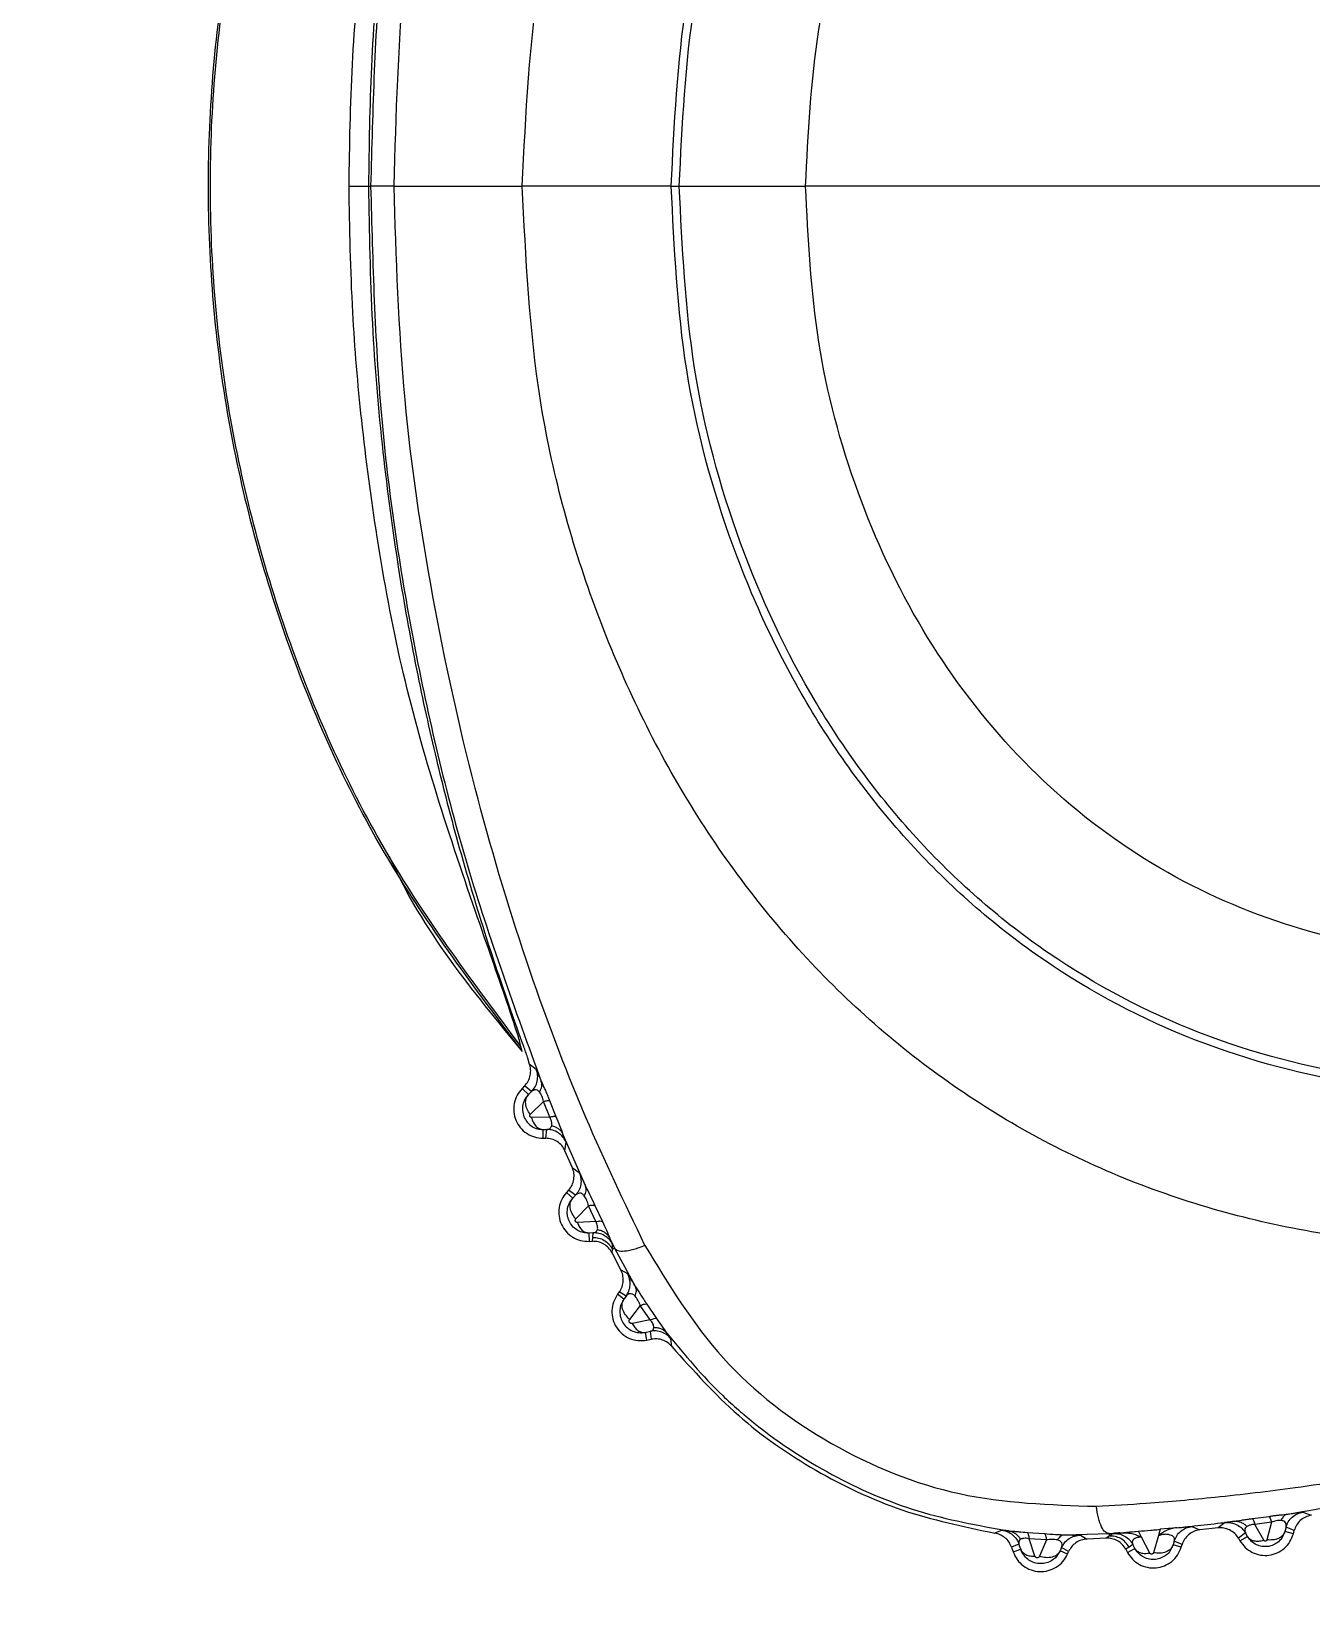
# Model space of a CAD drawing. Extents: x -2 to 78, y -19 to 124.
# Drawn here: x 71.28 to 72.489, y 52.354 to 53.843 of the extents above; entities that cross this region are included whole.
import ezdxf

# ---------------------------------------------------------------- set-up
doc = ezdxf.new("R2010")
doc.units = 0
doc.header["$MEASUREMENT"] = 0
doc.layers.add('1', color=4, linetype='Continuous')
doc.layers.add('GEOMETRY', color=2, linetype='Continuous', lineweight=25)

# ---------------------------------------------------------------- blocks, each defined once
blk = doc.blocks.new('2026 BEAM 220')
at = {"layer": 'GEOMETRY'}
for p, q in [((73.5788, 53.6975), (73.5805, 53.6975)), ((73.8643, 53.6975), (73.8719, 53.6975)), ((73.8719, 53.6975), (73.9912, 53.6975)), ((73.7236, 52.8806), (73.7224, 52.8855)), ((73.7302, 52.8695), (73.7289, 52.8744)), ((73.7303, 52.8691), (73.7302, 52.8695)), ((73.7303, 52.8691), (73.7368, 52.8639)), ((73.7259, 52.8481), (73.7236, 52.8458)), ((73.7295, 52.84), (73.7236, 52.8458)), ((73.7324, 52.8428), (73.7259, 52.8481)), ((73.7324, 52.8428), (73.7295, 52.84)), ((73.7436, 52.8334), (73.7311, 52.8212)), ((73.7497, 52.8187), (73.7436, 52.8334)), ((73.7494, 52.8343), (73.7555, 52.8194)), ((73.7497, 52.8187), (73.7323, 52.8185)), ((73.7432, 52.807), (73.7469, 52.8071)), ((73.7432, 52.807), (73.7432, 52.7988)), ((73.7432, 52.7988), (73.7459, 52.7988)), ((73.7459, 52.7988), (73.7469, 52.8071)), ((73.7621, 52.8024), (73.7835, 52.7534)), ((73.764, 52.7869), (73.765, 52.7952)), ((73.771, 52.771), (73.764, 52.7869)), ((73.771, 52.771), (73.7774, 52.7663)), ((73.7674, 52.7497), (73.7655, 52.7477)), ((73.7739, 52.7449), (73.7674, 52.7497)), ((73.7713, 52.7423), (73.7655, 52.7477)), ((73.7713, 52.7423), (73.7739, 52.7449)), ((73.7861, 52.7351), (73.7742, 52.7226)), ((73.793, 52.7201), (73.7861, 52.7351)), ((73.7923, 52.7353), (73.7993, 52.7202)), ((73.793, 52.7201), (73.7757, 52.7193)), ((73.7905, 52.7095), (73.7865, 52.7093)), ((73.7865, 52.7093), (73.7868, 52.7014)), ((73.79, 52.7015), (73.7903, 52.7051)), ((73.7903, 52.7051), (73.7905, 52.7095)), ((73.8064, 52.7043), (73.8108, 52.6951)), ((73.7868, 52.7014), (73.79, 52.7015)), ((73.8084, 52.6906), (73.8087, 52.6941)), ((73.8166, 52.6747), (73.8084, 52.6906)), ((73.8087, 52.6941), (73.809, 52.6985)), ((73.8087, 52.6941), (73.8108, 52.6951)), ((73.8108, 52.6951), (73.8306, 52.6586)), ((73.8166, 52.6747), (73.823, 52.671)), ((73.8152, 52.6537), (73.8136, 52.6515)), ((73.8197, 52.647), (73.8136, 52.6515)), ((73.8217, 52.6497), (73.8152, 52.6537)), ((73.8217, 52.6497), (73.8197, 52.647)), ((73.8351, 52.641), (73.825, 52.6277)), ((73.8443, 52.6273), (73.8351, 52.641)), ((73.8413, 52.6422), (73.8504, 52.6288)), ((73.8443, 52.6273), (73.8274, 52.6239)), ((73.8397, 52.6155), (73.8447, 52.6166)), ((73.8397, 52.6155), (73.8411, 52.6081)), ((73.8458, 52.6091), (73.8447, 52.6166)), ((73.8411, 52.6081), (73.8458, 52.6091)), ((73.865, 52.6021), (73.864, 52.6094)), ((74.3871, 52.436), (74.3805, 52.431)), ((74.4129, 52.4398), (74.4287, 52.4419)), ((74.4309, 52.4364), (74.4153, 52.4343)), ((74.4309, 52.4364), (74.4266, 52.4197)), ((74.4607, 52.446), (74.4685, 52.4429)), ((74.4689, 52.443), (74.4685, 52.4429)), ((74.1767, 52.4288), (74.1699, 52.426)), ((74.2003, 52.4267), (74.2166, 52.4256)), ((74.2186, 52.4197), (74.2021, 52.4208)), ((74.2076, 52.4044), (74.2021, 52.4208)), ((74.2362, 52.4245), (74.2776, 52.4256)), ((74.2506, 52.4241), (74.257, 52.4205)), ((74.2749, 52.4213), (74.257, 52.4205)), ((74.2778, 52.4233), (74.2749, 52.4213)), ((74.2776, 52.4256), (74.2778, 52.4233)), ((74.2814, 52.4257), (74.2778, 52.4233)), ((74.2879, 52.4264), (74.2885, 52.4265)), ((74.2885, 52.4265), (74.3055, 52.4278)), ((74.3055, 52.4278), (74.3226, 52.4293)), ((74.3084, 52.4222), (74.3055, 52.4278)), ((74.316, 52.4073), (74.3084, 52.4222)), ((74.3244, 52.4237), (74.3196, 52.4076)), ((74.3226, 52.4293), (74.326, 52.4297)), ((74.326, 52.4297), (74.3244, 52.4237)), ((74.3416, 52.4312), (74.326, 52.4297)), ((74.3559, 52.4323), (74.3632, 52.4291)), ((74.3805, 52.431), (74.3632, 52.4291)), ((74.4065, 52.4262), (74.3998, 52.4213)), ((74.3998, 52.4213), (74.4012, 52.4189)), ((74.4012, 52.4189), (74.4083, 52.423)), ((74.4083, 52.423), (74.4065, 52.4262)), ((74.4237, 52.4193), (74.4153, 52.4343)), ((74.4437, 52.4276), (74.4407, 52.4213)), ((74.4447, 52.4316), (74.4437, 52.4276)), ((74.4517, 52.4255), (74.4437, 52.4276)), ((74.4525, 52.4286), (74.4447, 52.4316)), ((74.4517, 52.4255), (74.4525, 52.4286)), ((74.1926, 52.4157), (74.1855, 52.4129)), ((74.1855, 52.4129), (74.1871, 52.4084)), ((74.1871, 52.4084), (74.1942, 52.4108)), ((74.1942, 52.4108), (74.1926, 52.4157)), ((74.2186, 52.4197), (74.2121, 52.4042)), ((74.2315, 52.4093), (74.227, 52.4028)), ((74.2328, 52.4124), (74.2315, 52.4093)), ((74.2384, 52.4063), (74.2315, 52.4093)), ((74.2395, 52.4087), (74.2328, 52.4124)), ((74.2384, 52.4063), (74.2395, 52.4087)), ((74.2965, 52.4128), (74.2935, 52.4108)), ((74.2935, 52.4108), (74.295, 52.4079)), ((74.295, 52.4079), (74.302, 52.4116)), ((74.3002, 52.4153), (74.2965, 52.4128)), ((74.302, 52.4116), (74.3002, 52.4153)), ((74.3382, 52.415), (74.3346, 52.4084)), ((74.3392, 52.4185), (74.3382, 52.415)), ((74.3457, 52.4127), (74.3382, 52.415)), ((74.3465, 52.4153), (74.3392, 52.4185)), ((74.3457, 52.4127), (74.3465, 52.4153))]:
    blk.add_line(p, q, dxfattribs=at)
for points, knots in [([(73.7237, 53.6975), (73.727, 53.7654), (73.7335, 53.9004), (73.7864, 54.0952), (73.8703, 54.2742), (73.9864, 54.4301), (74.1313, 54.5561), (74.3007, 54.6453), (74.4869, 54.6944), (74.6822, 54.7038), (74.8792, 54.6748), (75.0708, 54.6099), (75.25, 54.5129), (75.41, 54.388), (75.5439, 54.2388), (75.6447, 54.0703), (75.7113, 53.8879), (75.7199, 53.7607), (75.7242, 53.6975)], [0, 0, 0, 0, 0.064638, 0.128652, 0.191528, 0.253029, 0.313363, 0.373321, 0.433986, 0.495948, 0.559248, 0.623536, 0.688243, 0.752741, 0.816423, 0.878848, 0.939909, 1, 1, 1, 1]), ([(73.6026, 53.6975), (73.6046, 53.7648), (73.6085, 53.8947), (73.6365, 54.0844), (73.675, 54.2613), (73.7239, 54.4255), (73.7781, 54.5704), (73.8199, 54.6575), (73.8391, 54.6976)], [0, 0, 0, 0, 0.194123, 0.375326, 0.553698, 0.717107, 0.869983, 1, 1, 1, 1]), ([(73.8643, 53.6975), (73.8671, 53.7557), (73.8726, 53.8714), (73.9178, 54.0384), (73.9895, 54.1918), (74.0888, 54.3254), (74.2127, 54.4334), (74.3578, 54.5097), (74.5173, 54.5516), (74.6845, 54.5595), (74.8533, 54.5345), (75.0174, 54.4787), (75.1711, 54.3956), (75.3082, 54.2885), (75.4231, 54.1609), (75.5095, 54.0166), (75.5667, 53.8605), (75.5741, 53.7516), (75.5778, 53.6975)], [0, 0, 0, 0, 0.064677, 0.128726, 0.191618, 0.253103, 0.313385, 0.373279, 0.433903, 0.49586, 0.559185, 0.62351, 0.688256, 0.752792, 0.816505, 0.878937, 0.939969, 1, 1, 1, 1]), ([(73.7419, 54.5433), (73.7172, 54.4758), (73.6678, 54.3406), (73.6184, 54.1293), (73.5863, 53.9147), (73.5824, 53.7699), (73.5805, 53.6975)], [0, 0, 0, 0, 0.249231, 0.499142, 0.749419, 1, 1, 1, 1]), ([(73.8719, 53.6975), (73.8747, 53.7552), (73.8801, 53.8699), (73.9249, 54.0354), (73.9959, 54.1874), (74.0943, 54.3198), (74.2171, 54.4268), (74.3609, 54.5024), (74.5189, 54.5439), (74.6846, 54.5517), (74.8518, 54.5269), (75.0145, 54.4717), (75.1668, 54.3892), (75.3028, 54.2831), (75.4166, 54.1566), (75.5023, 54.0137), (75.559, 53.859), (75.5663, 53.7511), (75.57, 53.6975)], [0, 0, 0, 0, 0.06468, 0.128735, 0.191634, 0.253118, 0.313391, 0.373269, 0.433886, 0.495846, 0.559178, 0.623509, 0.688256, 0.752797, 0.816517, 0.878954, 0.939983, 1, 1, 1, 1]), ([(73.5788, 53.6975), (73.5793, 53.7351), (73.5804, 53.8117), (73.5894, 53.9283), (73.6034, 54.0406), (73.6215, 54.1442), (73.6408, 54.2324), (73.6626, 54.3172), (73.6853, 54.394), (73.7076, 54.4609), (73.7214, 54.4995), (73.7276, 54.5166), (73.7284, 54.5193), (73.7289, 54.5207)], [0, 0, 0, 0, 0.12149, 0.247913, 0.378385, 0.489164, 0.591626, 0.675724, 0.782324, 0.86989, 0.941638, 0.97185, 1, 1, 1, 1]), ([(73.5601, 53.6975), (73.5607, 53.7359), (73.562, 53.8124), (73.572, 53.9267), (73.5876, 54.0399), (73.6052, 54.1339), (73.6218, 54.2001), (73.6316, 54.2345), (73.6369, 54.252), (73.6393, 54.2602), (73.6405, 54.2638), (73.641, 54.2656), (73.6413, 54.2664), (73.6414, 54.2668), (73.6414, 54.2668), (73.6414, 54.2669), (73.6415, 54.2672), (73.6419, 54.2684), (73.6434, 54.2732), (73.6512, 54.298), (73.6633, 54.3348), (73.6801, 54.3842), (73.6953, 54.4279), (73.7096, 54.469), (73.718, 54.4938), (73.7214, 54.506), (73.7221, 54.5084), (73.7224, 54.5096)], [0, 0, 0, 0, 0.1261516, 0.2521892, 0.3779217, 0.5032757, 0.569547, 0.6057185, 0.6229915, 0.6308545, 0.6343652, 0.6359198, 0.6371454, 0.6371483, 0.6371693, 0.6372267, 0.6374419, 0.6382738, 0.6415439, 0.6545089, 0.7257992, 0.772839, 0.8351582, 0.8921908, 0.945352, 0.9720408, 1, 1, 1, 1]), ([(73.9912, 53.6975), (73.9936, 53.747), (73.9983, 53.8454), (74.0365, 53.9872), (74.0971, 54.1176), (74.1812, 54.231), (74.2862, 54.3227), (74.4093, 54.3875), (74.5446, 54.4228), (74.6865, 54.4292), (74.8297, 54.4078), (74.9691, 54.3603), (75.0998, 54.2896), (75.2164, 54.1987), (75.3141, 54.0904), (75.3877, 53.9682), (75.4364, 53.8358), (75.4427, 53.7434), (75.4459, 53.6975)], [0, 0, 0, 0, 0.064705, 0.128813, 0.191763, 0.253244, 0.313432, 0.373191, 0.433751, 0.495731, 0.55912, 0.623495, 0.688261, 0.752837, 0.816615, 0.87909, 0.940089, 1, 1, 1, 1]), ([(73.5601, 53.6975), (73.5627, 53.6975), (73.5681, 53.6975), (73.5741, 53.6975), (73.578, 53.6975), (73.5785, 53.6975), (73.5788, 53.6975)], [0, 0, 0, 0, 0.245974, 0.5, 0.754026, 1, 1, 1, 1]), ([(73.7224, 52.8855), (73.7216, 52.8888), (73.7199, 52.8954), (73.7057, 52.9378), (73.6772, 53.0189), (73.6406, 53.1272), (73.6077, 53.2455), (73.5865, 53.3615), (73.5716, 53.4733), (73.5621, 53.5839), (73.5608, 53.6578), (73.5601, 53.6975)], [0, 0, 0, 0, 0.054397, 0.1087246, 0.2236432, 0.3651649, 0.4962156, 0.6338514, 0.7565837, 0.868827, 1, 1, 1, 1]), ([(73.7289, 52.8744), (73.7285, 52.8757), (73.7276, 52.8783), (73.7216, 52.895), (73.7082, 52.9324), (73.6861, 52.9986), (73.6632, 53.0755), (73.6417, 53.1592), (73.6231, 53.2436), (73.6057, 53.3405), (73.5912, 53.4494), (73.5809, 53.5702), (73.5795, 53.6542), (73.5788, 53.6975)], [0, 0, 0, 0, 0.026797, 0.055748, 0.125111, 0.209736, 0.319896, 0.40491, 0.501472, 0.606597, 0.727755, 0.859454, 1, 1, 1, 1]), ([(73.6026, 53.6975), (73.5996, 53.6975), (73.5934, 53.6975), (73.5863, 53.6975), (73.5814, 53.6975), (73.5808, 53.6975), (73.5805, 53.6975)], [0, 0, 0, 0, 0.243697, 0.5, 0.756303, 1, 1, 1, 1]), ([(73.5805, 53.6975), (73.5824, 53.6252), (73.5863, 53.4806), (73.6184, 53.2661), (73.6677, 53.055), (73.717, 52.9199), (73.7416, 52.8524)], [0, 0, 0, 0, 0.250561, 0.500844, 0.750768, 1, 1, 1, 1]), ([(73.6026, 53.6975), (73.6225, 53.6975), (73.6624, 53.6975), (73.7033, 53.6975), (73.7237, 53.6975)], [0, 0, 0, 0, 0.5, 1, 1, 1, 1]), ([(73.8395, 52.6976), (73.8204, 52.7375), (73.7788, 52.8245), (73.7247, 52.9694), (73.6758, 53.1337), (73.6371, 53.3106), (73.6088, 53.5003), (73.6047, 53.6303), (73.6026, 53.6975)], [0, 0, 0, 0, 0.129548, 0.282447, 0.44601, 0.624613, 0.805705, 1, 1, 1, 1]), ([(73.8643, 53.6975), (73.8408, 53.6975), (73.7937, 53.6975), (73.747, 53.6975), (73.7237, 53.6975)], [0, 0, 0, 0, 0.5, 1, 1, 1, 1]), ([(75.7242, 53.6975), (75.7199, 53.6344), (75.7113, 53.5072), (75.6447, 53.3248), (75.5439, 53.1563), (75.41, 53.0071), (75.25, 52.8822), (75.0708, 52.7852), (74.8792, 52.7203), (74.6822, 52.6913), (74.4869, 52.7007), (74.3007, 52.7498), (74.1313, 52.839), (73.9864, 52.965), (73.8703, 53.1209), (73.7864, 53.2999), (73.7335, 53.4947), (73.727, 53.6297), (73.7237, 53.6975)], [0, 0, 0, 0, 0.060091, 0.121152, 0.183577, 0.247259, 0.311757, 0.376464, 0.440752, 0.504052, 0.566014, 0.626679, 0.686637, 0.746971, 0.808472, 0.871348, 0.935362, 1, 1, 1, 1]), ([(75.5778, 53.6975), (75.5741, 53.6435), (75.5667, 53.5346), (75.5095, 53.3785), (75.4231, 53.2342), (75.3082, 53.1066), (75.1711, 52.9995), (75.0174, 52.9164), (74.8533, 52.8606), (74.6845, 52.8356), (74.5173, 52.8435), (74.3578, 52.8854), (74.2127, 52.9617), (74.0888, 53.0697), (73.9895, 53.2033), (73.9178, 53.3567), (73.8726, 53.5237), (73.8671, 53.6394), (73.8643, 53.6975)], [0, 0, 0, 0, 0.060031, 0.121063, 0.183495, 0.247208, 0.311744, 0.37649, 0.440815, 0.50414, 0.566097, 0.626721, 0.686615, 0.746897, 0.808382, 0.871274, 0.935323, 1, 1, 1, 1]), ([(75.57, 53.6975), (75.5663, 53.644), (75.559, 53.5361), (75.5023, 53.3814), (75.4166, 53.2385), (75.3028, 53.112), (75.1668, 53.0059), (75.0145, 52.9234), (74.8518, 52.8682), (74.6846, 52.8434), (74.5189, 52.8512), (74.3609, 52.8927), (74.2171, 52.9683), (74.0943, 53.0753), (73.9959, 53.2077), (73.9249, 53.3597), (73.8801, 53.5252), (73.8747, 53.6399), (73.8719, 53.6975)], [0, 0, 0, 0, 0.060017, 0.121046, 0.183483, 0.247203, 0.311744, 0.376491, 0.440822, 0.504154, 0.566114, 0.626731, 0.686609, 0.746882, 0.808366, 0.871265, 0.93532, 1, 1, 1, 1]), ([(75.4459, 53.6975), (75.4427, 53.6517), (75.4364, 53.5593), (75.3877, 53.4269), (75.3141, 53.3047), (75.2164, 53.1964), (75.0998, 53.1055), (74.9691, 53.0348), (74.8297, 52.9873), (74.6865, 52.9659), (74.5446, 52.9723), (74.4093, 53.0076), (74.2862, 53.0724), (74.1812, 53.1641), (74.0971, 53.2775), (74.0365, 53.4079), (73.9983, 53.5497), (73.9936, 53.6481), (73.9912, 53.6975)], [0, 0, 0, 0, 0.0599111, 0.1209102, 0.1833853, 0.2471635, 0.3117385, 0.3765048, 0.4408804, 0.5042692, 0.5662494, 0.6268088, 0.686568, 0.7467557, 0.8082372, 0.871187, 0.9352954, 1, 1, 1, 1]), ([(74.2655, 52.4514), (74.2812, 52.4523), (74.3185, 52.4544), (74.3812, 52.4601), (74.4587, 52.4693), (74.5377, 52.4819), (74.6178, 52.4978), (74.6955, 52.5159), (74.7809, 52.5401), (74.8693, 52.5695), (74.9599, 52.6041), (75.0509, 52.6432), (75.1467, 52.6893), (75.2113, 52.7243), (75.245, 52.7437), (75.245, 52.7437), (75.245, 52.7437), (75.245, 52.7437), (75.245, 52.7437), (75.245, 52.7438), (75.2451, 52.7438), (75.2451, 52.7438), (75.2453, 52.7439), (75.2456, 52.7441), (75.2466, 52.7447), (75.25, 52.7466), (75.262, 52.7536), (75.2873, 52.7687), (75.3293, 52.7947), (75.3725, 52.8229), (75.4108, 52.8493), (75.4386, 52.8691), (75.4633, 52.8872), (75.485, 52.9036), (75.5187, 52.9296), (75.5626, 52.965), (75.6161, 53.0109), (75.6669, 53.0572), (75.718, 53.1066), (75.7763, 53.1667), (75.831, 53.2282), (75.8822, 53.2906), (75.9254, 53.3472), (75.964, 53.4014), (75.9876, 53.4369), (75.9974, 53.4516)], [0, 0, 0, 0, 0.023144, 0.05484, 0.091564, 0.136206, 0.170367, 0.209427, 0.251228, 0.298444, 0.343948, 0.391377, 0.441313, 0.497426, 0.497427, 0.497428, 0.497429, 0.497432, 0.497437, 0.497446, 0.497463, 0.497497, 0.497564, 0.497711, 0.498058, 0.499248, 0.503302, 0.518104, 0.541837, 0.574517, 0.592617, 0.609041, 0.623786, 0.63685, 0.648231, 0.685287, 0.718359, 0.749985, 0.784568, 0.820855, 0.870939, 0.90326, 0.937451, 0.973984, 1, 1, 1, 1]), ([(74.4466, 52.4441), (74.5173, 52.4565), (74.6591, 52.4813), (74.867, 52.5438), (75.0684, 52.6243), (75.2617, 52.7239), (75.4447, 52.8413), (75.6154, 52.9754), (75.7736, 53.1242), (75.8661, 53.2346), (75.9123, 53.2897)], [0, 0, 0, 0, 0.1245824, 0.2494896, 0.37459, 0.4998762, 0.6251945, 0.7503704, 0.8753604, 1, 1, 1, 1]), ([(73.5982, 53.0646), (73.5985, 53.0639), (73.6285, 52.996), (73.6763, 52.938), (73.7236, 52.8806)], [0, 0, 0, 0, 0.009993, 1, 1, 1, 1]), ([(73.7259, 52.8481), (73.7272, 52.8496), (73.7297, 52.8525), (73.7314, 52.8581), (73.7319, 52.8638), (73.7309, 52.8673), (73.7303, 52.8691)], [0, 0, 0, 0, 0.25373, 0.509893, 0.758356, 1, 1, 1, 1]), ([(73.7324, 52.8428), (73.7336, 52.8443), (73.7361, 52.8472), (73.738, 52.8527), (73.7385, 52.8585), (73.7374, 52.8621), (73.7368, 52.8639)], [0, 0, 0, 0, 0.244705, 0.500002, 0.755298, 1, 1, 1, 1]), ([(73.7368, 52.8639), (73.737, 52.8636), (73.7372, 52.8632), (73.7384, 52.8604), (73.7396, 52.8573), (73.741, 52.8541), (73.7416, 52.8524)], [0, 0, 0, 0, 0.365526, 0.570058, 0.785359, 1, 1, 1, 1]), ([(73.7399, 52.8424), (73.7404, 52.8432), (73.7414, 52.845), (73.7422, 52.8476), (73.7423, 52.8501), (73.7419, 52.8517), (73.7416, 52.8524)], [0, 0, 0, 0, 0.247807, 0.500002, 0.752196, 1, 1, 1, 1]), ([(73.7416, 52.8524), (73.7426, 52.8502), (73.7441, 52.8468), (73.7459, 52.843), (73.7466, 52.8413), (73.7471, 52.8402), (73.7481, 52.8378), (73.7489, 52.8356), (73.7494, 52.8343)], [0, 0, 0, 0, 0.396945, 0.618382, 0.624027, 0.667314, 0.786302, 1, 1, 1, 1]), ([(73.7295, 52.84), (73.7283, 52.8386), (73.7259, 52.8358), (73.724, 52.8305), (73.7236, 52.8248), (73.725, 52.8189), (73.7281, 52.8137), (73.7326, 52.8098), (73.7378, 52.8074), (73.7414, 52.8072), (73.7432, 52.807)], [0, 0, 0, 0, 0.117933, 0.239777, 0.365562, 0.495333, 0.631944, 0.761558, 0.884208, 1, 1, 1, 1]), ([(73.7311, 52.8212), (73.7301, 52.8228), (73.7279, 52.8262), (73.7266, 52.8316), (73.727, 52.8365), (73.7287, 52.8388), (73.7295, 52.84)], [0, 0, 0, 0, 0.242506, 0.5, 0.757494, 1, 1, 1, 1]), ([(73.7399, 52.8424), (73.7392, 52.843), (73.7378, 52.8445), (73.7352, 52.8448), (73.7336, 52.8436), (73.7324, 52.8428)], [0, 0, 0, 0, 0.21677, 0.461638, 1, 1, 1, 1]), ([(73.7436, 52.8334), (73.7435, 52.8344), (73.7431, 52.8361), (73.7422, 52.8387), (73.741, 52.8408), (73.7403, 52.8418), (73.7399, 52.8424)], [0, 0, 0, 0, 0.258987, 0.498251, 0.740212, 1, 1, 1, 1]), ([(73.7436, 52.8334), (73.745, 52.8338), (73.7478, 52.8345), (73.7489, 52.8343), (73.7494, 52.8343)], [0, 0, 0, 0, 0.499955, 1, 1, 1, 1]), ([(73.7323, 52.8185), (73.7321, 52.8185), (73.7318, 52.8185), (73.7314, 52.8187), (73.7311, 52.819), (73.7309, 52.8192), (73.7308, 52.8195), (73.7307, 52.8199), (73.7307, 52.8204), (73.7309, 52.8209), (73.731, 52.8211), (73.7311, 52.8212)], [0, 0, 0, 0, 0.136149, 0.260496, 0.374339, 0.429311, 0.484179, 0.597306, 0.720627, 0.855667, 1, 1, 1, 1]), ([(73.7323, 52.8185), (73.7328, 52.8169), (73.7338, 52.8138), (73.7364, 52.8101), (73.7396, 52.8076), (73.742, 52.8072), (73.7432, 52.807)], [0, 0, 0, 0, 0.2393, 0.493099, 0.750585, 1, 1, 1, 1]), ([(73.7469, 52.8071), (73.748, 52.8072), (73.7501, 52.8074), (73.751, 52.8096), (73.7515, 52.8107)], [0, 0, 0, 0, 0.526973, 1, 1, 1, 1]), ([(73.7497, 52.8187), (73.751, 52.819), (73.7538, 52.8197), (73.755, 52.8195), (73.7555, 52.8194)], [0, 0, 0, 0, 0.496231, 1, 1, 1, 1]), ([(73.7515, 52.8107), (73.7515, 52.8112), (73.7516, 52.8121), (73.7514, 52.8137), (73.7511, 52.8152), (73.7508, 52.8164), (73.7502, 52.8176), (73.7498, 52.8184), (73.7497, 52.8186), (73.7497, 52.8187)], [0, 0, 0, 0, 0.277232, 0.531793, 0.620229, 0.767289, 0.926588, 0.974406, 1, 1, 1, 1]), ([(73.7515, 52.8107), (73.7526, 52.8103), (73.755, 52.8096), (73.758, 52.8078), (73.7606, 52.8054), (73.7616, 52.8034), (73.7621, 52.8024)], [0, 0, 0, 0, 0.2407269, 0.491147, 0.7461402, 1, 1, 1, 1]), ([(73.7555, 52.8194), (73.7567, 52.8164), (73.7592, 52.81), (73.7611, 52.805), (73.7621, 52.8024)], [0, 0, 0, 0, 0.473443, 1, 1, 1, 1]), ([(73.764, 52.7869), (73.7631, 52.7886), (73.7612, 52.7921), (73.7567, 52.7958), (73.7515, 52.7983), (73.7478, 52.7986), (73.7459, 52.7988)], [0, 0, 0, 0, 0.253687, 0.509854, 0.758386, 1, 1, 1, 1]), ([(73.765, 52.7952), (73.7641, 52.7968), (73.7623, 52.8002), (73.7579, 52.8041), (73.7526, 52.8066), (73.7487, 52.8069), (73.7469, 52.8071)], [0, 0, 0, 0, 0.244603, 0.499998, 0.755394, 1, 1, 1, 1]), ([(73.765, 52.7952), (73.7649, 52.7955), (73.7647, 52.796), (73.763, 52.8003), (73.7621, 52.8024)], [0, 0, 0, 0, 0.5074561, 1, 1, 1, 1]), ([(73.7674, 52.7497), (73.7686, 52.7512), (73.771, 52.7543), (73.7725, 52.76), (73.7728, 52.7657), (73.7716, 52.7693), (73.771, 52.771)], [0, 0, 0, 0, 0.253674, 0.509842, 0.758372, 1, 1, 1, 1]), ([(73.7774, 52.7663), (73.778, 52.7645), (73.7793, 52.7609), (73.7791, 52.755), (73.7774, 52.7494), (73.775, 52.7464), (73.7739, 52.7449)], [0, 0, 0, 0, 0.244606, 0.5, 0.755394, 1, 1, 1, 1]), ([(73.7774, 52.7663), (73.7778, 52.7657), (73.7783, 52.7648), (73.781, 52.759), (73.7828, 52.7551), (73.7835, 52.7534)], [0, 0, 0, 0, 0.563573, 0.805136, 1, 1, 1, 1]), ([(73.7821, 52.7443), (73.783, 52.746), (73.7846, 52.7492), (73.7839, 52.752), (73.7835, 52.7534)], [0, 0, 0, 0, 0.500002, 1, 1, 1, 1]), ([(73.7835, 52.7534), (73.785, 52.7504), (73.7879, 52.7446), (73.7909, 52.7383), (73.7923, 52.7353)], [0, 0, 0, 0, 0.519238, 1, 1, 1, 1]), ([(73.7865, 52.7093), (73.7847, 52.7094), (73.7812, 52.7095), (73.7761, 52.7115), (73.7716, 52.7148), (73.7682, 52.7194), (73.7662, 52.725), (73.7659, 52.7311), (73.7675, 52.7373), (73.77, 52.7406), (73.7713, 52.7423)], [0, 0, 0, 0, 0.11373, 0.229048, 0.348039, 0.470766, 0.597282, 0.727635, 0.861863, 1, 1, 1, 1]), ([(73.7742, 52.7226), (73.773, 52.7242), (73.7704, 52.7275), (73.7687, 52.7332), (73.7688, 52.7385), (73.7705, 52.7411), (73.7713, 52.7423)], [0, 0, 0, 0, 0.241788, 0.5, 0.758212, 1, 1, 1, 1]), ([(73.7821, 52.7443), (73.7818, 52.7448), (73.781, 52.7457), (73.7795, 52.7467), (73.7768, 52.7473), (73.7751, 52.7459), (73.7739, 52.7449)], [0, 0, 0, 0, 0.10259, 0.214045, 0.458693, 1, 1, 1, 1]), ([(73.7861, 52.7351), (73.7859, 52.736), (73.7855, 52.7377), (73.7846, 52.7403), (73.7833, 52.7427), (73.7826, 52.7438), (73.7821, 52.7443)], [0, 0, 0, 0, 0.266278, 0.509161, 0.747532, 1, 1, 1, 1]), ([(73.7861, 52.7351), (73.7875, 52.7354), (73.7905, 52.7359), (73.7917, 52.7355), (73.7923, 52.7353)], [0, 0, 0, 0, 0.499944, 1, 1, 1, 1]), ([(73.7757, 52.7193), (73.7755, 52.7193), (73.7752, 52.7193), (73.7747, 52.7195), (73.7744, 52.7197), (73.7742, 52.7199), (73.774, 52.7202), (73.7738, 52.7205), (73.7737, 52.721), (73.7737, 52.7216), (73.7739, 52.7221), (73.7741, 52.7224), (73.7742, 52.7226)], [0, 0, 0, 0, 0.13219, 0.252148, 0.308539, 0.363365, 0.417718, 0.472733, 0.588185, 0.715206, 0.853659, 1, 1, 1, 1]), ([(73.7757, 52.7193), (73.7763, 52.7179), (73.7774, 52.7151), (73.78, 52.7119), (73.7831, 52.7097), (73.7854, 52.7094), (73.7865, 52.7093)], [0, 0, 0, 0, 0.236741, 0.488701, 0.746654, 1, 1, 1, 1]), ([(73.793, 52.7201), (73.7945, 52.7204), (73.7974, 52.7209), (73.7987, 52.7205), (73.7993, 52.7202)], [0, 0, 0, 0, 0.496, 1, 1, 1, 1]), ([(73.7947, 52.7126), (73.7948, 52.713), (73.7949, 52.7139), (73.7948, 52.7157), (73.7943, 52.7178), (73.7934, 52.7194), (73.793, 52.7201)], [0, 0, 0, 0, 0.278003, 0.534773, 0.770599, 1, 1, 1, 1]), ([(73.7993, 52.7202), (73.8006, 52.7173), (73.8034, 52.7112), (73.8054, 52.7067), (73.8064, 52.7043)], [0, 0, 0, 0, 0.473222, 1, 1, 1, 1]), ([(73.7903, 52.7051), (73.7921, 52.7051), (73.7959, 52.7049), (73.8012, 52.7026), (73.8058, 52.699), (73.8077, 52.6957), (73.8087, 52.6941)], [0, 0, 0, 0, 0.244721, 0.5, 0.755279, 1, 1, 1, 1]), ([(73.7905, 52.7095), (73.7915, 52.7097), (73.7935, 52.7099), (73.7943, 52.7117), (73.7947, 52.7126)], [0, 0, 0, 0, 0.523683, 1, 1, 1, 1]), ([(73.809, 52.6985), (73.808, 52.7001), (73.8061, 52.7033), (73.8015, 52.707), (73.7962, 52.7093), (73.7924, 52.7094), (73.7905, 52.7095)], [0, 0, 0, 0, 0.244701, 0.499995, 0.755291, 1, 1, 1, 1]), ([(73.7947, 52.7126), (73.796, 52.7123), (73.7985, 52.7117), (73.8018, 52.7099), (73.8046, 52.7074), (73.8058, 52.7053), (73.8064, 52.7043)], [0, 0, 0, 0, 0.24107, 0.491816, 0.746797, 1, 1, 1, 1]), ([(73.809, 52.6985), (73.8089, 52.6987), (73.8088, 52.6992), (73.8072, 52.7026), (73.8064, 52.7043)], [0, 0, 0, 0, 0.5249198, 1, 1, 1, 1]), ([(73.8084, 52.6906), (73.8074, 52.6922), (73.8054, 52.6956), (73.8007, 52.699), (73.7955, 52.7013), (73.7918, 52.7014), (73.79, 52.7015)], [0, 0, 0, 0, 0.254418, 0.510943, 0.758803, 1, 1, 1, 1]), ([(73.8108, 52.6951), (73.8117, 52.6942), (73.8134, 52.6923), (73.8198, 52.6921), (73.8285, 52.6936), (73.8359, 52.6963), (73.8395, 52.6976)], [0, 0, 0, 0, 0.246242, 0.500052, 0.753835, 1, 1, 1, 1]), ([(73.8395, 52.6976), (73.862, 52.6604), (73.9067, 52.5866), (74.0127, 52.5057), (74.1358, 52.4556), (74.2221, 52.4528), (74.2655, 52.4514)], [0, 0, 0, 0, 0.2514755, 0.500099, 0.7487466, 1, 1, 1, 1]), ([(73.8152, 52.6537), (73.8162, 52.6553), (73.8182, 52.6585), (73.8191, 52.6641), (73.8188, 52.6697), (73.8174, 52.6731), (73.8166, 52.6747)], [0, 0, 0, 0, 0.253839, 0.51138, 0.759816, 1, 1, 1, 1]), ([(73.8217, 52.6497), (73.8227, 52.6513), (73.8246, 52.6545), (73.8257, 52.6601), (73.8254, 52.6659), (73.8238, 52.6693), (73.823, 52.671)], [0, 0, 0, 0, 0.24483, 0.500002, 0.755173, 1, 1, 1, 1]), ([(73.8306, 52.6586), (73.8295, 52.6604), (73.8272, 52.6641), (73.824, 52.6695), (73.8234, 52.6704), (73.823, 52.671)], [0, 0, 0, 0, 0.215082, 0.452843, 1, 1, 1, 1]), ([(73.8197, 52.647), (73.8185, 52.645), (73.8163, 52.6413), (73.8155, 52.6351), (73.8163, 52.6294), (73.8188, 52.624), (73.8227, 52.6196), (73.8278, 52.6165), (73.8337, 52.6149), (73.8377, 52.6153), (73.8397, 52.6155)], [0, 0, 0, 0, 0.150026, 0.264695, 0.386799, 0.506391, 0.628102, 0.750272, 0.873009, 1, 1, 1, 1]), ([(73.825, 52.6277), (73.8236, 52.6291), (73.8206, 52.6322), (73.8181, 52.6376), (73.8176, 52.643), (73.819, 52.6457), (73.8197, 52.647)], [0, 0, 0, 0, 0.24163, 0.5, 0.75837, 1, 1, 1, 1]), ([(73.8301, 52.6497), (73.8297, 52.6502), (73.8288, 52.6511), (73.8271, 52.652), (73.8244, 52.6524), (73.8228, 52.6508), (73.8217, 52.6497)], [0, 0, 0, 0, 0.102534, 0.213631, 0.457718, 1, 1, 1, 1]), ([(73.8301, 52.6497), (73.8307, 52.6514), (73.832, 52.6547), (73.831, 52.6573), (73.8306, 52.6586)], [0, 0, 0, 0, 0.5, 1, 1, 1, 1]), ([(73.8351, 52.641), (73.8348, 52.6419), (73.8342, 52.6435), (73.8329, 52.646), (73.8315, 52.6481), (73.8305, 52.6492), (73.8301, 52.6497)], [0, 0, 0, 0, 0.265392, 0.510123, 0.749622, 1, 1, 1, 1]), ([(73.8306, 52.6586), (73.8322, 52.656), (73.8356, 52.6507), (73.8393, 52.6451), (73.8413, 52.6422)], [0, 0, 0, 0, 0.489095, 1, 1, 1, 1]), ([(73.8351, 52.641), (73.8366, 52.6415), (73.8394, 52.6426), (73.8406, 52.6423), (73.8413, 52.6422)], [0, 0, 0, 0, 0.500046, 1, 1, 1, 1]), ([(73.8274, 52.6239), (73.8272, 52.6239), (73.8267, 52.6238), (73.8261, 52.624), (73.8257, 52.6242), (73.8254, 52.6244), (73.8251, 52.6247), (73.8248, 52.6251), (73.8246, 52.6257), (73.8245, 52.6264), (73.8246, 52.6271), (73.8249, 52.6275), (73.825, 52.6277)], [0, 0, 0, 0, 0.132673, 0.253631, 0.310559, 0.365854, 0.420561, 0.475786, 0.591188, 0.717618, 0.855031, 1, 1, 1, 1]), ([(73.8274, 52.6239), (73.8282, 52.6226), (73.8297, 52.62), (73.8329, 52.6171), (73.8363, 52.6154), (73.8386, 52.6155), (73.8397, 52.6155)], [0, 0, 0, 0, 0.236544, 0.488622, 0.746745, 1, 1, 1, 1]), ([(73.8443, 52.6273), (73.8457, 52.6279), (73.8485, 52.629), (73.8498, 52.6288), (73.8504, 52.6288)], [0, 0, 0, 0, 0.497179, 1, 1, 1, 1]), ([(73.848, 52.6203), (73.8479, 52.6208), (73.8478, 52.6217), (73.8471, 52.6234), (73.846, 52.6254), (73.8449, 52.6267), (73.8443, 52.6273)], [0, 0, 0, 0, 0.272495, 0.525015, 0.76235, 1, 1, 1, 1]), ([(73.8447, 52.6166), (73.8457, 52.6169), (73.8475, 52.6174), (73.8478, 52.6194), (73.848, 52.6203)], [0, 0, 0, 0, 0.5278504, 1, 1, 1, 1]), ([(73.864, 52.6094), (73.8628, 52.6107), (73.8604, 52.6134), (73.8555, 52.6159), (73.8501, 52.6172), (73.8465, 52.6168), (73.8447, 52.6166)], [0, 0, 0, 0, 0.24521, 0.499997, 0.754786, 1, 1, 1, 1]), ([(73.848, 52.6203), (73.8492, 52.6203), (73.8516, 52.6201), (73.8549, 52.619), (73.8579, 52.6173), (73.8594, 52.6156), (73.8601, 52.6148)], [0, 0, 0, 0, 0.241912, 0.492587, 0.747086, 1, 1, 1, 1]), ([(73.8504, 52.6288), (73.8521, 52.6262), (73.8558, 52.6208), (73.8586, 52.6169), (73.8601, 52.6148)], [0, 0, 0, 0, 0.471171, 1, 1, 1, 1]), ([(73.8601, 52.6148), (73.8769, 52.5945), (73.898, 52.569), (73.924, 52.5456), (73.9307, 52.5398), (73.9325, 52.5384), (73.9329, 52.538), (73.9331, 52.5378), (73.9573, 52.5174), (73.9852, 52.4982), (74.0403, 52.4682), (74.0966, 52.4437), (74.1541, 52.4334), (74.1829, 52.4282)], [0, 0, 0, 0, 0.2082, 0.260693, 0.274113, 0.277664, 0.278653, 0.278952, 0.27912, 0.526842, 0.539473, 0.768615, 1, 1, 1, 1]), ([(73.864, 52.6094), (73.8639, 52.6096), (73.8636, 52.6101), (73.8612, 52.6133), (73.8601, 52.6148)], [0, 0, 0, 0, 0.529299, 1, 1, 1, 1]), ([(73.865, 52.6021), (73.8637, 52.6034), (73.8612, 52.6061), (73.8562, 52.6084), (73.851, 52.6097), (73.8475, 52.6093), (73.8458, 52.6091)], [0, 0, 0, 0, 0.254088, 0.511673, 0.759824, 1, 1, 1, 1]), ([(73.865, 52.6021), (73.8851, 52.5796), (73.9251, 52.5348), (73.9995, 52.4835), (74.0813, 52.4446), (74.1403, 52.4322), (74.1699, 52.426)], [0, 0, 0, 0, 0.250557, 0.499216, 0.748246, 1, 1, 1, 1]), ([(73.6914, 51.5726), (73.5666, 51.6969), (73.463, 51.8368), (73.3341, 52.0632), (73.2955, 52.1414), (73.2437, 52.262), (73.2274, 52.3028), (73.2005, 52.375), (73.1895, 52.4062), (73.1755, 52.4481), (73.1721, 52.4586), (73.1687, 52.4691)], [0, 0, 0, 0, 0.5, 0.5, 0.75, 0.75, 0.875, 0.875, 0.96875, 0.96875, 1, 1, 1, 1]), ([(74.2776, 52.4256), (74.2764, 52.4259), (74.2739, 52.4265), (74.2704, 52.4317), (74.2675, 52.4398), (74.2661, 52.4476), (74.2655, 52.4514)], [0, 0, 0, 0, 0.2398, 0.491268, 0.747303, 1, 1, 1, 1]), ([(74.3415, 52.4311), (74.347, 52.4317), (74.3609, 52.4331), (74.3791, 52.4352), (74.3917, 52.4368), (74.396, 52.4373)], [0, 0, 0, 0, 0.304807, 0.763892, 1, 1, 1, 1]), ([(74.396, 52.4373), (74.3935, 52.4369), (74.3882, 52.4362), (74.3875, 52.436), (74.3871, 52.436)], [0, 0, 0, 0, 0.474831, 1, 1, 1, 1]), ([(74.3871, 52.436), (74.389, 52.436), (74.3929, 52.4362), (74.3984, 52.4342), (74.4033, 52.4309), (74.4054, 52.4278), (74.4065, 52.4262)], [0, 0, 0, 0, 0.244604, 0.5, 0.755396, 1, 1, 1, 1]), ([(74.396, 52.4373), (74.3981, 52.4376), (74.4001, 52.4379), (74.4023, 52.4383), (74.4023, 52.4383), (74.4024, 52.4383), (74.4025, 52.4383), (74.4037, 52.4385), (74.4053, 52.4388), (74.4075, 52.4391), (74.4098, 52.4394), (74.4117, 52.4396), (74.4129, 52.4398)], [0, 0, 0, 0, 0.417535, 0.417611, 0.41821, 0.419871, 0.426157, 0.450648, 0.646057, 0.703071, 0.806006, 1, 1, 1, 1]), ([(74.396, 52.4373), (74.3971, 52.4373), (74.3992, 52.4374), (74.4023, 52.4364), (74.4053, 52.4348), (74.4069, 52.4331), (74.4077, 52.4323)], [0, 0, 0, 0, 0.254162, 0.509104, 0.759349, 1, 1, 1, 1]), ([(74.4129, 52.4398), (74.4133, 52.4394), (74.414, 52.4385), (74.4148, 52.4357), (74.4153, 52.4343)], [0, 0, 0, 0, 0.503105, 1, 1, 1, 1]), ([(74.4287, 52.4419), (74.4299, 52.4421), (74.4317, 52.4424), (74.4339, 52.4427), (74.4355, 52.4429), (74.437, 52.443), (74.4383, 52.4432), (74.4391, 52.4433), (74.4418, 52.4435), (74.4442, 52.4438), (74.4466, 52.4441)], [0, 0, 0, 0, 0.198415, 0.3028, 0.36011, 0.457997, 0.54502, 0.571673, 0.58734, 1, 1, 1, 1]), ([(74.4287, 52.4419), (74.429, 52.4415), (74.4297, 52.4407), (74.4305, 52.4378), (74.4309, 52.4364)], [0, 0, 0, 0, 0.500008, 1, 1, 1, 1]), ([(74.4397, 52.4379), (74.4391, 52.4379), (74.4379, 52.438), (74.4362, 52.4378), (74.4347, 52.4375), (74.4331, 52.4372), (74.4317, 52.4367), (74.4309, 52.4364)], [0, 0, 0, 0, 0.252838, 0.493953, 0.521876, 0.738307, 1, 1, 1, 1]), ([(74.4466, 52.4441), (74.4452, 52.4437), (74.4425, 52.4428), (74.4406, 52.4395), (74.4397, 52.4379)], [0, 0, 0, 0, 0.4999894, 1, 1, 1, 1]), ([(74.4447, 52.4316), (74.4449, 52.4331), (74.4451, 52.4352), (74.4432, 52.4371), (74.4415, 52.4378), (74.4403, 52.4379), (74.4397, 52.4379)], [0, 0, 0, 0, 0.542909, 0.786725, 0.897634, 1, 1, 1, 1]), ([(74.4447, 52.4316), (74.4453, 52.4334), (74.4466, 52.437), (74.4504, 52.4414), (74.4552, 52.4446), (74.4589, 52.4455), (74.4607, 52.446)], [0, 0, 0, 0, 0.244703, 0.5, 0.755297, 1, 1, 1, 1]), ([(74.4466, 52.4441), (74.4486, 52.4444), (74.4527, 52.445), (74.4568, 52.4455), (74.46, 52.4459), (74.4605, 52.4459), (74.4607, 52.446)], [0, 0, 0, 0, 0.219313, 0.437055, 0.703636, 1, 1, 1, 1]), ([(74.4685, 52.4429), (74.4666, 52.4425), (74.4628, 52.4416), (74.4581, 52.4381), (74.4544, 52.4338), (74.4531, 52.4303), (74.4525, 52.4286)], [0, 0, 0, 0, 0.253742, 0.509905, 0.758369, 1, 1, 1, 1]), ([(74.1855, 52.4129), (74.1848, 52.4146), (74.1834, 52.418), (74.1795, 52.4219), (74.175, 52.4248), (74.1716, 52.4256), (74.1699, 52.426)], [0, 0, 0, 0, 0.254075, 0.511661, 0.759811, 1, 1, 1, 1]), ([(74.1829, 52.4282), (74.1812, 52.4284), (74.1775, 52.4288), (74.177, 52.4288), (74.1767, 52.4288)], [0, 0, 0, 0, 0.472059, 1, 1, 1, 1]), ([(74.1767, 52.4288), (74.1785, 52.4284), (74.182, 52.4277), (74.1867, 52.4247), (74.1904, 52.4207), (74.1919, 52.4174), (74.1926, 52.4157)], [0, 0, 0, 0, 0.245213, 0.5, 0.754788, 1, 1, 1, 1]), ([(74.1829, 52.4282), (74.1839, 52.4281), (74.1853, 52.428), (74.187, 52.4279), (74.1891, 52.4277), (74.1936, 52.4274), (74.1977, 52.427), (74.2003, 52.4267)], [0, 0, 0, 0, 0.22155, 0.3323, 0.397743, 0.620158, 1, 1, 1, 1]), ([(74.1829, 52.4282), (74.184, 52.428), (74.1863, 52.4275), (74.1893, 52.4258), (74.192, 52.4234), (74.1934, 52.4214), (74.194, 52.4203)], [0, 0, 0, 0, 0.252786, 0.507301, 0.758048, 1, 1, 1, 1]), ([(74.2021, 52.4208), (74.2012, 52.421), (74.1995, 52.4213), (74.1979, 52.4212), (74.1971, 52.4211), (74.1964, 52.4211), (74.1952, 52.4208), (74.1945, 52.4205), (74.194, 52.4203)], [0, 0, 0, 0, 0.235622, 0.471634, 0.480551, 0.54513, 0.725606, 1, 1, 1, 1]), ([(74.2003, 52.4267), (74.2007, 52.4262), (74.2015, 52.4253), (74.2019, 52.4223), (74.2021, 52.4208)], [0, 0, 0, 0, 0.503043, 1, 1, 1, 1]), ([(74.2166, 52.4256), (74.2201, 52.4253), (74.2269, 52.4249), (74.2332, 52.4246), (74.2362, 52.4245)], [0, 0, 0, 0, 0.5240974, 1, 1, 1, 1]), ([(74.2166, 52.4256), (74.217, 52.4251), (74.2178, 52.4241), (74.2183, 52.4212), (74.2186, 52.4197)], [0, 0, 0, 0, 0.499986, 1, 1, 1, 1]), ([(74.2362, 52.4245), (74.2348, 52.4242), (74.2321, 52.4238), (74.2298, 52.421), (74.2287, 52.4196)], [0, 0, 0, 0, 0.499999, 1, 1, 1, 1]), ([(74.2328, 52.4124), (74.2337, 52.414), (74.2355, 52.4173), (74.2398, 52.4211), (74.245, 52.4236), (74.2487, 52.424), (74.2506, 52.4241)], [0, 0, 0, 0, 0.244829, 0.5, 0.755171, 1, 1, 1, 1]), ([(74.2362, 52.4244), (74.2383, 52.4244), (74.2424, 52.4243), (74.2486, 52.4242), (74.2497, 52.4242), (74.2506, 52.4241)], [0, 0, 0, 0, 0.21947, 0.434766, 1, 1, 1, 1]), ([(74.2935, 52.4108), (74.2925, 52.4124), (74.2904, 52.4157), (74.2857, 52.419), (74.2804, 52.4212), (74.2767, 52.4212), (74.2749, 52.4213)], [0, 0, 0, 0, 0.253715, 0.509834, 0.758299, 1, 1, 1, 1]), ([(74.2776, 52.4256), (74.2794, 52.4258), (74.2822, 52.426), (74.2857, 52.4262), (74.2873, 52.4264), (74.2879, 52.4264)], [0, 0, 0, 0, 0.528606, 0.827155, 1, 1, 1, 1]), ([(74.2965, 52.4128), (74.2955, 52.4144), (74.2935, 52.4176), (74.2888, 52.4211), (74.2834, 52.4232), (74.2796, 52.4233), (74.2778, 52.4233)], [0, 0, 0, 0, 0.244768, 0.500064, 0.755326, 1, 1, 1, 1]), ([(74.2879, 52.4264), (74.2859, 52.4262), (74.282, 52.4259), (74.2816, 52.4258), (74.2814, 52.4257)], [0, 0, 0, 0, 0.518872, 1, 1, 1, 1]), ([(74.2814, 52.4257), (74.2832, 52.4257), (74.287, 52.4257), (74.2925, 52.4235), (74.2971, 52.4201), (74.2992, 52.4169), (74.3002, 52.4153)], [0, 0, 0, 0, 0.244705, 0.5, 0.755295, 1, 1, 1, 1]), ([(74.2885, 52.4265), (74.296, 52.4271), (74.3073, 52.428), (74.3187, 52.429), (74.3225, 52.4293)], [0, 0, 0, 0, 0.663169, 1, 1, 1, 1]), ([(74.2885, 52.4265), (74.2906, 52.4265), (74.2945, 52.4265), (74.3015, 52.4254), (74.3058, 52.4234), (74.3084, 52.4222)], [0, 0, 0, 0, 0.298965, 0.578216, 1, 1, 1, 1]), ([(74.3084, 52.4222), (74.3076, 52.4222), (74.3064, 52.4222), (74.3048, 52.422), (74.3032, 52.4216), (74.3017, 52.4209), (74.3006, 52.4201), (74.2998, 52.4191), (74.2994, 52.4175), (74.2999, 52.4161), (74.3002, 52.4153)], [0, 0, 0, 0, 0.079086, 0.133913, 0.200461, 0.312241, 0.428543, 0.526289, 0.702284, 1, 1, 1, 1]), ([(74.3416, 52.4312), (74.3398, 52.4309), (74.3365, 52.4304), (74.3302, 52.4282), (74.3267, 52.4255), (74.3244, 52.4237)], [0, 0, 0, 0, 0.24777, 0.493288, 1, 1, 1, 1]), ([(74.3392, 52.4185), (74.3393, 52.4197), (74.3397, 52.4218), (74.3377, 52.4237), (74.3348, 52.4245), (74.333, 52.4248), (74.3312, 52.425), (74.3296, 52.4249), (74.3285, 52.4247), (74.3275, 52.4246), (74.3261, 52.4242), (74.325, 52.4239), (74.3244, 52.4237)], [0, 0, 0, 0, 0.310024, 0.585718, 0.692349, 0.74531, 0.798926, 0.862433, 0.88153, 0.891455, 0.942928, 1, 1, 1, 1]), ([(74.3392, 52.4185), (74.3399, 52.4203), (74.3413, 52.4239), (74.3453, 52.4281), (74.3503, 52.4312), (74.3541, 52.432), (74.3559, 52.4323)], [0, 0, 0, 0, 0.244606, 0.5, 0.755394, 1, 1, 1, 1]), ([(74.3416, 52.4312), (74.3436, 52.4313), (74.3477, 52.4317), (74.3519, 52.4321), (74.3552, 52.4323), (74.3557, 52.4323), (74.3559, 52.4323)], [0, 0, 0, 0, 0.217056, 0.42966, 0.698276, 1, 1, 1, 1]), ([(74.3632, 52.4291), (74.3613, 52.4287), (74.3575, 52.428), (74.3526, 52.4247), (74.3486, 52.4205), (74.3472, 52.417), (74.3465, 52.4153)], [0, 0, 0, 0, 0.253687, 0.509855, 0.758386, 1, 1, 1, 1]), ([(74.3998, 52.4213), (74.3987, 52.4229), (74.3965, 52.4261), (74.3915, 52.4292), (74.3861, 52.4312), (74.3823, 52.4311), (74.3805, 52.431)], [0, 0, 0, 0, 0.253674, 0.509842, 0.758373, 1, 1, 1, 1]), ([(74.4077, 52.4323), (74.4072, 52.4319), (74.4061, 52.431), (74.4055, 52.4289), (74.4061, 52.4273), (74.4065, 52.4262)], [0, 0, 0, 0, 0.225042, 0.470435, 1, 1, 1, 1]), ([(74.4153, 52.4343), (74.4145, 52.4343), (74.4129, 52.4342), (74.4114, 52.4338), (74.4106, 52.4336), (74.41, 52.4334), (74.4089, 52.433), (74.4082, 52.4326), (74.4077, 52.4323)], [0, 0, 0, 0, 0.238313, 0.475335, 0.500024, 0.549554, 0.728053, 1, 1, 1, 1]), ([(74.4083, 52.423), (74.409, 52.4221), (74.4105, 52.4202), (74.4143, 52.4187), (74.4188, 52.4183), (74.4221, 52.419), (74.4237, 52.4193)], [0, 0, 0, 0, 0.249417, 0.506903, 0.760701, 1, 1, 1, 1]), ([(74.4407, 52.4213), (74.4393, 52.4197), (74.4368, 52.4168), (74.4319, 52.4144), (74.427, 52.4132), (74.422, 52.4133), (74.4167, 52.4149), (74.4118, 52.4181), (74.4095, 52.4213), (74.4083, 52.423)], [0, 0, 0, 0, 0.160862, 0.299615, 0.416213, 0.551243, 0.691826, 0.841401, 1, 1, 1, 1]), ([(74.4437, 52.4276), (74.4431, 52.4263), (74.442, 52.4237), (74.4379, 52.4209), (74.4325, 52.4194), (74.4285, 52.4196), (74.4266, 52.4197)], [0, 0, 0, 0, 0.242505, 0.499998, 0.757493, 1, 1, 1, 1]), ([(74.194, 52.4203), (74.1934, 52.4198), (74.1919, 52.4185), (74.1924, 52.4167), (74.1926, 52.4157)], [0, 0, 0, 0, 0.473645, 1, 1, 1, 1]), ([(74.1942, 52.4108), (74.1947, 52.4098), (74.1958, 52.4078), (74.199, 52.4057), (74.203, 52.4044), (74.2061, 52.4044), (74.2076, 52.4044)], [0, 0, 0, 0, 0.253258, 0.511382, 0.763459, 1, 1, 1, 1]), ([(74.227, 52.4028), (74.2255, 52.4016), (74.2226, 52.3993), (74.2172, 52.3974), (74.2114, 52.3971), (74.2057, 52.3984), (74.2007, 52.4013), (74.1965, 52.4055), (74.195, 52.4091), (74.1942, 52.4108)], [0, 0, 0, 0, 0.135176, 0.27999, 0.421876, 0.566004, 0.710322, 0.854948, 1, 1, 1, 1]), ([(74.2315, 52.4093), (74.2307, 52.408), (74.229, 52.4054), (74.2241, 52.4032), (74.2182, 52.4026), (74.2141, 52.4037), (74.2121, 52.4042)], [0, 0, 0, 0, 0.241629, 0.499998, 0.758369, 1, 1, 1, 1]), ([(74.2287, 52.4196), (74.228, 52.4197), (74.2266, 52.42), (74.224, 52.4202), (74.2212, 52.4201), (74.2195, 52.4198), (74.2186, 52.4197)], [0, 0, 0, 0, 0.251071, 0.490727, 0.735067, 1, 1, 1, 1]), ([(74.2328, 52.4124), (74.2332, 52.4139), (74.2338, 52.4161), (74.2321, 52.4182), (74.2305, 52.4192), (74.2293, 52.4195), (74.2287, 52.4196)], [0, 0, 0, 0, 0.551209, 0.790493, 0.899445, 1, 1, 1, 1]), ([(74.257, 52.4205), (74.2551, 52.4203), (74.2513, 52.4199), (74.2463, 52.4171), (74.2421, 52.4135), (74.2403, 52.4103), (74.2395, 52.4087)], [0, 0, 0, 0, 0.253851, 0.511392, 0.75983, 1, 1, 1, 1]), ([(74.302, 52.4116), (74.3027, 52.4107), (74.304, 52.4089), (74.3075, 52.4074), (74.3116, 52.4067), (74.3146, 52.4071), (74.316, 52.4073)], [0, 0, 0, 0, 0.253348, 0.511302, 0.763261, 1, 1, 1, 1]), ([(74.3346, 52.4084), (74.3346, 52.4084), (74.3337, 52.4068), (74.3306, 52.4045), (74.3258, 52.4019), (74.3201, 52.4009), (74.3144, 52.4015), (74.3092, 52.4037), (74.3049, 52.4072), (74.303, 52.4102), (74.302, 52.4116)], [0, 0, 0, 0, 0.003289, 0.138987, 0.283829, 0.42994, 0.579456, 0.724561, 0.864713, 1, 1, 1, 1]), ([(74.3196, 52.4076), (74.3196, 52.4075), (74.3194, 52.4071), (74.3191, 52.4067), (74.3186, 52.4064), (74.3181, 52.4063), (74.3177, 52.4063), (74.3174, 52.4063), (74.3171, 52.4064), (74.3167, 52.4065), (74.3163, 52.4068), (74.3161, 52.4072), (74.316, 52.4073)], [0, 0, 0, 0, 0.146361, 0.284808, 0.41183, 0.527282, 0.582294, 0.636648, 0.691473, 0.747865, 0.867827, 1, 1, 1, 1]), ([(74.3382, 52.415), (74.3375, 52.4137), (74.3362, 52.411), (74.3316, 52.4082), (74.3258, 52.4068), (74.3217, 52.4074), (74.3196, 52.4076)], [0, 0, 0, 0, 0.241786, 0.499998, 0.758211, 1, 1, 1, 1]), ([(74.4266, 52.4197), (74.4266, 52.4195), (74.4265, 52.4193), (74.4262, 52.4189), (74.4258, 52.4186), (74.4254, 52.4185), (74.425, 52.4185), (74.4247, 52.4185), (74.4243, 52.4187), (74.4239, 52.4189), (74.4237, 52.4192), (74.4237, 52.4193)], [0, 0, 0, 0, 0.144351, 0.279386, 0.402708, 0.515836, 0.570702, 0.625677, 0.739519, 0.863869, 1, 1, 1, 1]), ([(72.9175, 52.3997), (72.9208, 52.3878), (72.9242, 52.376), (72.9383, 52.3288), (72.9496, 52.2938), (72.9781, 52.2126), (72.9959, 52.1668), (73.0537, 52.0309), (73.0983, 51.9423), (73.247, 51.6892), (73.3663, 51.5349), (73.5064, 51.3954)], [0, 0, 0, 0, 0.03125, 0.03125, 0.125, 0.125, 0.25, 0.25, 0.5, 0.5, 1, 1, 1, 1]), ([(74.2121, 52.4042), (74.212, 52.404), (74.2117, 52.4036), (74.2112, 52.4031), (74.2106, 52.4028), (74.2099, 52.4028), (74.2094, 52.4028), (74.2091, 52.4029), (74.2088, 52.4031), (74.2083, 52.4033), (74.2079, 52.4038), (74.2077, 52.4042), (74.2076, 52.4044)], [0, 0, 0, 0, 0.144988, 0.282396, 0.408827, 0.524229, 0.57945, 0.634159, 0.689453, 0.746382, 0.867343, 1, 1, 1, 1])]:
    blk.add_open_spline(points, degree=3, knots=knots, dxfattribs=at)
for points in [[(73.7236, 54.5145), (73.6791, 54.4554), (73.59, 54.3372), (73.4978, 54.134), (73.4399, 53.9193), (73.4207, 53.6975), (73.4399, 53.4758), (73.4978, 53.2611), (73.59, 53.0579), (73.6791, 52.9397), (73.7236, 52.8806)], [(73.7224, 52.8855), (73.6783, 52.9443), (73.5902, 53.062), (73.4991, 53.264), (73.4419, 53.4773), (73.4229, 53.6975), (73.4419, 53.9178), (73.4991, 54.1311), (73.5902, 54.3331), (73.6783, 54.4508), (73.7224, 54.5096)], [(74.5242, 53.6975), (74.4348, 53.6975), (74.2562, 53.6975), (74.0796, 53.6975), (73.9912, 53.6975)], [(73.7236, 52.8458), (73.7219, 52.8437), (73.7184, 52.8396), (73.7157, 52.8317), (73.7153, 52.8236), (73.7173, 52.8156), (73.7215, 52.8086), (73.7276, 52.8031), (73.7351, 52.7995), (73.7405, 52.799), (73.7432, 52.7988)], [(73.7655, 52.7477), (73.7638, 52.7455), (73.7605, 52.7413), (73.7581, 52.7333), (73.758, 52.7252), (73.7603, 52.7173), (73.7648, 52.7104), (73.7711, 52.7051), (73.7786, 52.7018), (73.784, 52.7015), (73.7868, 52.7014)], [(73.8136, 52.6515), (73.8122, 52.6491), (73.8093, 52.6444), (73.8079, 52.6361), (73.8088, 52.6278), (73.8122, 52.6202), (73.8177, 52.6139), (73.8248, 52.6095), (73.8329, 52.6073), (73.8384, 52.6079), (73.8411, 52.6081)], [(74.4012, 52.4189), (74.4027, 52.4167), (74.4058, 52.4122), (74.4127, 52.4076), (74.4204, 52.405), (74.4287, 52.4049), (74.4366, 52.4071), (74.4434, 52.4116), (74.4489, 52.4178), (74.4507, 52.4229), (74.4517, 52.4255)], [(74.1871, 52.4084), (74.1882, 52.4059), (74.1905, 52.4008), (74.1965, 52.3949), (74.2038, 52.391), (74.212, 52.3894), (74.2203, 52.3903), (74.2279, 52.3936), (74.2344, 52.399), (74.2371, 52.4038), (74.2384, 52.4063)], [(74.295, 52.4079), (74.2965, 52.4057), (74.2994, 52.4011), (74.3061, 52.3962), (74.3138, 52.3934), (74.322, 52.393), (74.33, 52.3949), (74.337, 52.3991), (74.3427, 52.4051), (74.3447, 52.4102), (74.3457, 52.4127)]]:
    blk.add_open_spline(points, degree=3, dxfattribs=at)

msp = doc.modelspace()

# ---------------------------------------------------------------- block references
at = {"layer": '1'}
msp.add_blockref('2026 BEAM 220', (-1.9801, 0), dxfattribs=at)

doc.saveas('drawing.dxf')
